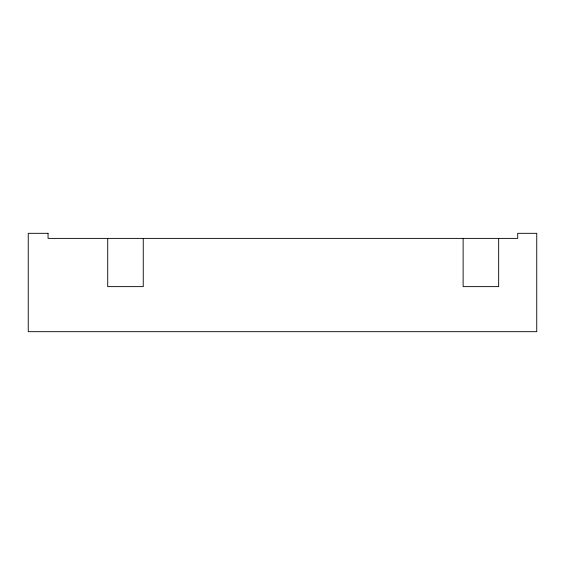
<?xml version="1.0" encoding="UTF-8"?>
<svg xmlns="http://www.w3.org/2000/svg" width="565" height="565" viewBox="0 0 565 565"><rect width="100%" height="100%" fill="white"/><g stroke="black" fill="none" stroke-linecap="round" stroke-linejoin="round"><path stroke-width="0.85" d="M498.669 238.388L498.669 286.625L463.131 286.625L463.131 238.388M143.256 238.388L143.256 286.625L107.717 286.625L107.717 238.388M48.053 233.317L28.25 233.317L28.25 331.683L536.75 331.683L536.75 233.317L517.71 233.317L517.71 238.388L48.053 238.388L48.053 233.317"/></g></svg>
